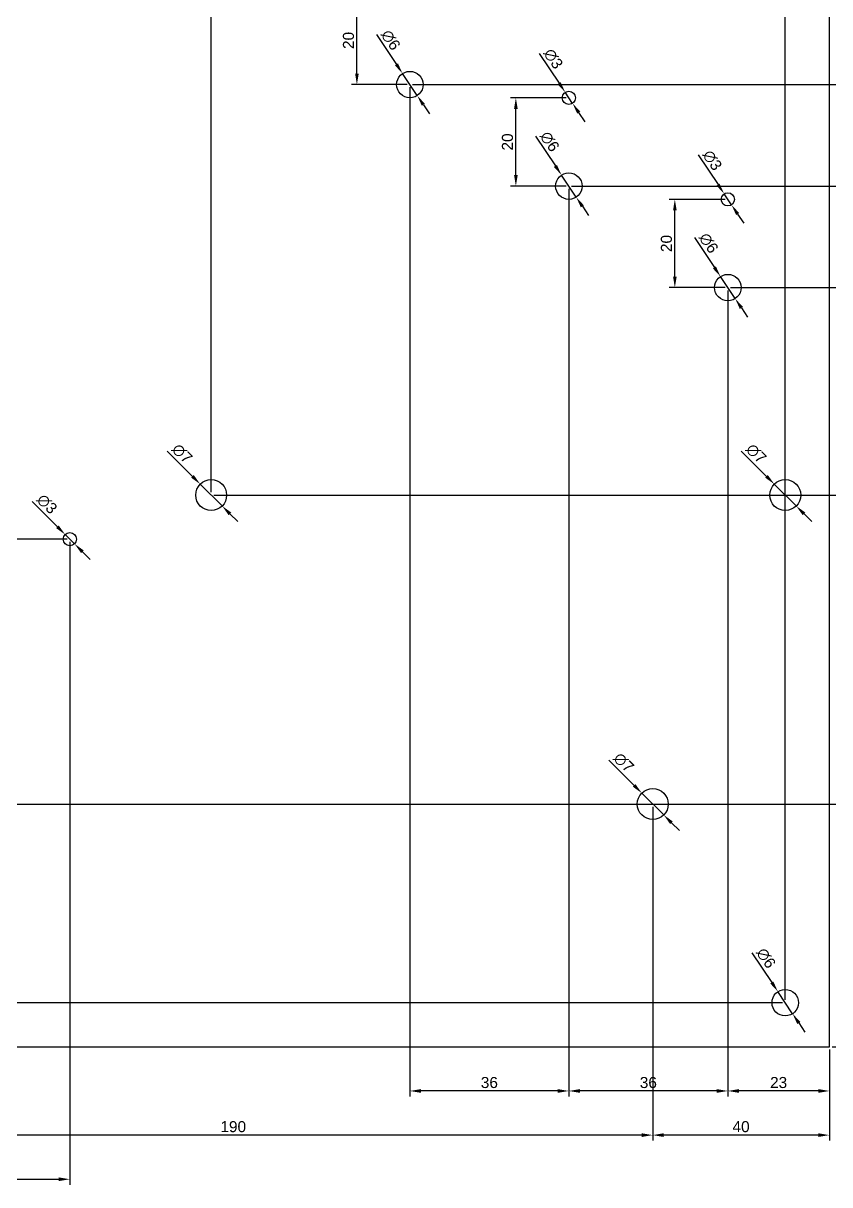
# Model space of a CAD drawing. Header units: millimetres. Extents: x 0 to 1565, y 0 to 836.
# Drawn here: x 360.6 to 543.2, y 144.8 to 407.9 of the extents above; entities that cross this region are included whole.
import ezdxf

# ---------------------------------------------------------------- set-up
doc = ezdxf.new("R2010")
doc.units = ezdxf.units.MM
doc.layers.add('Dimension', color=20, linetype='Continuous')
doc.layers.add('Dimension2', color=62, linetype='Continuous')
doc.styles.get("Standard").update_dxf_attribs({"font": 'arial.ttf'})
doc.dimstyles.new('ISO-25', dxfattribs={"dimtxt": 2.5, "dimasz": 2.5, "dimexe": 1.25, "dimexo": 0.625, "dimtad": 1, "dimtxsty": 'Standard', "dimcen": 2.5, "dimadec": 0, "dimazin": 0, "dimtfac": 1, "dimtmove": 0, "dimatfit": 3, "dimfxl": 1, "dimarcsym": 0})

# ---------------------------------------------------------------- blocks, each defined once
blk = doc.blocks.new('*D239')
at = {"layer": 'Dimension2', "color": 0, "lineweight": -2, "transparency": 16777216}
for p, q in [((525.57, 197.33), (530.07, 190.58)), ((534.79, 183.5), (531.46, 188.5)), ((536.18, 181.42), (537.56, 179.34))]:
    blk.add_line(p, q, dxfattribs=at)
at = {"layer": 'Dimension2', "color": 0, "transparency": 16777216}
for points in [[(530.42, 190.81), (529.73, 190.35), (531.46, 188.5)], [(536.52, 181.65), (535.83, 181.19), (534.79, 183.5)]]:
    blk.add_solid(points, dxfattribs=at)
at = {"layer": 'Dimension2', "color": 0, "transparency": 16777216, "insert": (528.77, 196.09), "char_height": 2.5, "attachment_point": 5, "rotation": 303.6901}
blk.add_mtext('∅6', dxfattribs=at)
blk = doc.blocks.new('*D247')
at = {"layer": 'Dimension2', "color": 0, "lineweight": -2, "transparency": 16777216}
for p, q in [((533.12, 186.63), (533.12, 657.25)), ((540.62, 656), (535.62, 656)), ((543.12, 646.63), (543.12, 657.25))]:
    blk.add_line(p, q, dxfattribs=at)
at = {"layer": 'Dimension2', "color": 0, "transparency": 16777216}
for points in [[(535.62, 656.42), (535.62, 655.58), (533.12, 656)], [(540.62, 656.42), (540.62, 655.58), (543.12, 656)]]:
    blk.add_solid(points, dxfattribs=at)
at = {"layer": 'Dimension2', "color": 0, "transparency": 16777216, "insert": (538.12, 657.9), "char_height": 2.5, "attachment_point": 5}
blk.add_mtext('10', dxfattribs=at)
blk = doc.blocks.new('*D171')
at = {"layer": 'Dimension2', "color": 0, "lineweight": -2, "transparency": 16777216}
for p, q in [((532.5, 186), (41.87, 186)), ((43.12, 183.5), (43.12, 178.5)), ((52.5, 176), (41.87, 176))]:
    blk.add_line(p, q, dxfattribs=at)
at = {"layer": 'Dimension2', "color": 0, "transparency": 16777216}
for points in [[(42.71, 183.5), (43.54, 183.5), (43.12, 186)], [(42.71, 178.5), (43.54, 178.5), (43.12, 176)]]:
    blk.add_solid(points, dxfattribs=at)
at = {"layer": 'Dimension2', "color": 0, "transparency": 16777216, "insert": (41.22, 181), "char_height": 2.5, "attachment_point": 5, "rotation": 90}
blk.add_mtext('10', dxfattribs=at)
blk = doc.blocks.new('*D258')
at = {"layer": 'Dimension2', "color": 0, "lineweight": -2, "transparency": 16777216}
for p, q in [((274.75, 231), (554.37, 231)), ((553.12, 178.5), (553.12, 228.5)), ((543.75, 176), (554.37, 176))]:
    blk.add_line(p, q, dxfattribs=at)
at = {"layer": 'Dimension2', "color": 0, "transparency": 16777216}
for points in [[(552.71, 228.5), (553.54, 228.5), (553.12, 231)], [(552.71, 178.5), (553.54, 178.5), (553.12, 176)]]:
    blk.add_solid(points, dxfattribs=at)
at = {"layer": 'Dimension2', "color": 0, "transparency": 16777216, "insert": (551.23, 203.5), "char_height": 2.5, "attachment_point": 5, "rotation": 90}
blk.add_mtext('55', dxfattribs=at)
blk = doc.blocks.new('*D182')
at = {"layer": 'Dimension2', "color": 0, "lineweight": -2, "transparency": 16777216}
for p, q in [((503.12, 230.38), (503.12, 154.75)), ((543.12, 175.38), (543.12, 154.75)), ((540.62, 156), (505.62, 156))]:
    blk.add_line(p, q, dxfattribs=at)
at = {"layer": 'Dimension2', "color": 0, "transparency": 16777216}
for points in [[(505.62, 156.42), (505.62, 155.58), (503.12, 156)], [(540.62, 156.42), (540.62, 155.58), (543.12, 156)]]:
    blk.add_solid(points, dxfattribs=at)
at = {"layer": 'Dimension2', "color": 0, "transparency": 16777216, "insert": (523.12, 157.9), "char_height": 2.5, "attachment_point": 5}
blk.add_mtext('40', dxfattribs=at)
blk = doc.blocks.new('*D183')
at = {"layer": 'Dimension2', "color": 0, "lineweight": -2, "transparency": 16777216}
for p, q in [((313.12, 230.38), (313.12, 154.75)), ((503.12, 175.38), (503.12, 154.75)), ((500.62, 156), (315.62, 156))]:
    blk.add_line(p, q, dxfattribs=at)
at = {"layer": 'Dimension2', "color": 0, "transparency": 16777216}
for points in [[(315.62, 156.42), (315.62, 155.58), (313.12, 156)], [(500.62, 156.42), (500.62, 155.58), (503.12, 156)]]:
    blk.add_solid(points, dxfattribs=at)
at = {"layer": 'Dimension2', "color": 0, "transparency": 16777216, "insert": (408.12, 157.9), "char_height": 2.5, "attachment_point": 5}
blk.add_mtext('190', dxfattribs=at)
blk = doc.blocks.new('*D259')
at = {"layer": 'Dimension2', "color": 0, "lineweight": -2, "transparency": 16777216}
for p, q in [((493.15, 240.98), (498.88, 235.24)), ((505.6, 228.53), (500.65, 233.47)), ((507.37, 226.76), (509.14, 224.99))]:
    blk.add_line(p, q, dxfattribs=at)
at = {"layer": 'Dimension2', "color": 0, "transparency": 16777216}
for points in [[(499.18, 235.54), (498.59, 234.95), (500.65, 233.47)], [(507.66, 227.05), (507.07, 226.46), (505.6, 228.53)]]:
    blk.add_solid(points, dxfattribs=at)
at = {"layer": 'Dimension2', "color": 0, "transparency": 16777216, "insert": (496.53, 240.39), "char_height": 2.5, "attachment_point": 5, "rotation": 315}
blk.add_mtext('∅7', dxfattribs=at)
blk = doc.blocks.new('*D184')
at = {"layer": 'Dimension2', "color": 0, "lineweight": -2, "transparency": 16777216}
for p, q in [((370.5, 291), (11.88, 291)), ((13.13, 178.5), (13.13, 288.5)), ((52.5, 176), (11.88, 176))]:
    blk.add_line(p, q, dxfattribs=at)
at = {"layer": 'Dimension2', "color": 0, "transparency": 16777216}
for points in [[(12.71, 288.5), (13.54, 288.5), (13.13, 291)], [(12.71, 178.5), (13.54, 178.5), (13.13, 176)]]:
    blk.add_solid(points, dxfattribs=at)
at = {"layer": 'Dimension2', "color": 0, "transparency": 16777216, "insert": (11.22, 233.5), "char_height": 2.5, "attachment_point": 5, "rotation": 90}
blk.add_mtext('115', dxfattribs=at)
blk = doc.blocks.new('*D187')
at = {"layer": 'Dimension2', "color": 0, "lineweight": -2, "transparency": 16777216}
for p, q in [((371.12, 290.38), (371.12, 144.75)), ((271.12, 175.38), (271.12, 144.75)), ((273.62, 146), (368.62, 146))]:
    blk.add_line(p, q, dxfattribs=at)
at = {"layer": 'Dimension2', "color": 0, "transparency": 16777216}
for points in [[(273.62, 146.42), (273.62, 145.58), (271.12, 146)], [(368.62, 146.42), (368.62, 145.58), (371.12, 146)]]:
    blk.add_solid(points, dxfattribs=at)
at = {"layer": 'Dimension2', "color": 0, "transparency": 16777216, "insert": (321.12, 147.9), "char_height": 2.5, "attachment_point": 5}
blk.add_mtext('100', dxfattribs=at)
blk = doc.blocks.new('*D261')
at = {"layer": 'Dimension2', "color": 0, "lineweight": -2, "transparency": 16777216}
for p, q in [((362.56, 299.56), (368.3, 293.83)), ((372.19, 289.94), (370.06, 292.06)), ((373.95, 288.17), (375.72, 286.4))]:
    blk.add_line(p, q, dxfattribs=at)
at = {"layer": 'Dimension2', "color": 0, "transparency": 16777216}
for points in [[(368.59, 294.12), (368, 293.53), (370.06, 292.06)], [(374.25, 288.47), (373.66, 287.88), (372.19, 289.94)]]:
    blk.add_solid(points, dxfattribs=at)
at = {"layer": 'Dimension2', "color": 0, "transparency": 16777216, "insert": (365.94, 298.97), "char_height": 2.5, "attachment_point": 5, "rotation": 315}
blk.add_mtext('∅3', dxfattribs=at)
blk = doc.blocks.new('*D213')
at = {"layer": 'Dimension2', "color": 0, "lineweight": -2, "transparency": 16777216}
for p, q in [((403.12, 301.63), (403.12, 657.25)), ((530.62, 656), (405.62, 656)), ((533.12, 646.63), (533.12, 657.25))]:
    blk.add_line(p, q, dxfattribs=at)
at = {"layer": 'Dimension2', "color": 0, "transparency": 16777216}
for points in [[(405.62, 656.42), (405.62, 655.58), (403.12, 656)], [(530.62, 656.42), (530.62, 655.58), (533.12, 656)]]:
    blk.add_solid(points, dxfattribs=at)
at = {"layer": 'Dimension2', "color": 0, "transparency": 16777216, "insert": (468.12, 657.9), "char_height": 2.5, "attachment_point": 5}
blk.add_mtext('130', dxfattribs=at)
blk = doc.blocks.new('*D215')
at = {"layer": 'Dimension2', "color": 0, "lineweight": -2, "transparency": 16777216}
for p, q in [((403.75, 301), (564.38, 301)), ((563.13, 178.5), (563.13, 298.5)), ((543.75, 176), (564.38, 176))]:
    blk.add_line(p, q, dxfattribs=at)
at = {"layer": 'Dimension2', "color": 0, "transparency": 16777216}
for points in [[(562.71, 298.5), (563.54, 298.5), (563.13, 301)], [(562.71, 178.5), (563.54, 178.5), (563.13, 176)]]:
    blk.add_solid(points, dxfattribs=at)
at = {"layer": 'Dimension2', "color": 0, "transparency": 16777216, "insert": (561.22, 238.5), "char_height": 2.5, "attachment_point": 5, "rotation": 90}
blk.add_mtext('125', dxfattribs=at)
blk = doc.blocks.new('*D284')
at = {"layer": 'Dimension2', "color": 0, "lineweight": -2, "transparency": 16777216}
for p, q in [((523.15, 310.98), (528.88, 305.24)), ((535.6, 298.53), (530.65, 303.47)), ((537.37, 296.76), (539.14, 294.99))]:
    blk.add_line(p, q, dxfattribs=at)
at = {"layer": 'Dimension2', "color": 0, "transparency": 16777216}
for points in [[(529.18, 305.54), (528.59, 304.95), (530.65, 303.47)], [(537.66, 297.05), (537.07, 296.46), (535.6, 298.53)]]:
    blk.add_solid(points, dxfattribs=at)
at = {"layer": 'Dimension2', "color": 0, "transparency": 16777216, "insert": (526.53, 310.39), "char_height": 2.5, "attachment_point": 5, "rotation": 315}
blk.add_mtext('∅7', dxfattribs=at)
blk = doc.blocks.new('*D285')
at = {"layer": 'Dimension2', "color": 0, "lineweight": -2, "transparency": 16777216}
for p, q in [((393.15, 310.98), (398.88, 305.24)), ((405.6, 298.53), (400.65, 303.47)), ((407.37, 296.76), (409.14, 294.99))]:
    blk.add_line(p, q, dxfattribs=at)
at = {"layer": 'Dimension2', "color": 0, "transparency": 16777216}
for points in [[(399.18, 305.54), (398.59, 304.95), (400.65, 303.47)], [(407.66, 297.05), (407.07, 296.46), (405.6, 298.53)]]:
    blk.add_solid(points, dxfattribs=at)
at = {"layer": 'Dimension2', "color": 0, "transparency": 16777216, "insert": (396.53, 310.39), "char_height": 2.5, "attachment_point": 5, "rotation": 315}
blk.add_mtext('∅7', dxfattribs=at)
blk = doc.blocks.new('*D216')
at = {"layer": 'Dimension2', "color": 0, "lineweight": -2, "transparency": 16777216}
for p, q in [((520.75, 348), (574.38, 348)), ((573.13, 178.5), (573.13, 345.5)), ((543.75, 176), (574.38, 176))]:
    blk.add_line(p, q, dxfattribs=at)
at = {"layer": 'Dimension2', "color": 0, "transparency": 16777216}
for points in [[(572.71, 345.5), (573.54, 345.5), (573.13, 348)], [(572.71, 178.5), (573.54, 178.5), (573.13, 176)]]:
    blk.add_solid(points, dxfattribs=at)
at = {"layer": 'Dimension2', "color": 0, "transparency": 16777216, "insert": (571.24, 262), "char_height": 2.5, "attachment_point": 5, "rotation": 90}
blk.add_mtext('172', dxfattribs=at)
blk = doc.blocks.new('*D217')
at = {"layer": 'Dimension2', "color": 0, "lineweight": -2, "transparency": 16777216}
for p, q in [((484.75, 371), (574.38, 371)), ((573.13, 350.5), (573.13, 368.5)), ((543.75, 348), (574.38, 348))]:
    blk.add_line(p, q, dxfattribs=at)
at = {"layer": 'Dimension2', "color": 0, "transparency": 16777216}
for points in [[(572.71, 368.5), (573.54, 368.5), (573.13, 371)], [(572.71, 350.5), (573.54, 350.5), (573.13, 348)]]:
    blk.add_solid(points, dxfattribs=at)
at = {"layer": 'Dimension2', "color": 0, "transparency": 16777216, "insert": (571.22, 359.5), "char_height": 2.5, "attachment_point": 5, "rotation": 90}
blk.add_mtext('23', dxfattribs=at)
blk = doc.blocks.new('*D218')
at = {"layer": 'Dimension2', "color": 0, "lineweight": -2, "transparency": 16777216}
for p, q in [((448.75, 394), (574.38, 394)), ((573.13, 373.5), (573.13, 391.5)), ((543.75, 371), (574.38, 371))]:
    blk.add_line(p, q, dxfattribs=at)
at = {"layer": 'Dimension2', "color": 0, "transparency": 16777216}
for points in [[(572.71, 391.5), (573.54, 391.5), (573.13, 394)], [(572.71, 373.5), (573.54, 373.5), (573.13, 371)]]:
    blk.add_solid(points, dxfattribs=at)
at = {"layer": 'Dimension2', "color": 0, "transparency": 16777216, "insert": (571.22, 382.5), "char_height": 2.5, "attachment_point": 5, "rotation": 90}
blk.add_mtext('23', dxfattribs=at)
blk = doc.blocks.new('*D219')
at = {"layer": 'Dimension2', "color": 0, "lineweight": -2, "transparency": 16777216}
for p, q in [((520.12, 347.38), (520.12, 164.75)), ((543.12, 175.38), (543.12, 164.75)), ((540.62, 166), (522.62, 166))]:
    blk.add_line(p, q, dxfattribs=at)
at = {"layer": 'Dimension2', "color": 0, "transparency": 16777216}
for points in [[(522.62, 166.42), (522.62, 165.58), (520.12, 166)], [(540.62, 166.42), (540.62, 165.58), (543.12, 166)]]:
    blk.add_solid(points, dxfattribs=at)
at = {"layer": 'Dimension2', "color": 0, "transparency": 16777216, "insert": (531.62, 167.9), "char_height": 2.5, "attachment_point": 5}
blk.add_mtext('23', dxfattribs=at)
blk = doc.blocks.new('*D220')
at = {"layer": 'Dimension2', "color": 0, "lineweight": -2, "transparency": 16777216}
for p, q in [((484.12, 370.38), (484.12, 164.75)), ((520.12, 175.38), (520.12, 164.75)), ((517.62, 166), (486.62, 166))]:
    blk.add_line(p, q, dxfattribs=at)
at = {"layer": 'Dimension2', "color": 0, "transparency": 16777216}
for points in [[(486.62, 166.42), (486.62, 165.58), (484.12, 166)], [(517.62, 166.42), (517.62, 165.58), (520.12, 166)]]:
    blk.add_solid(points, dxfattribs=at)
at = {"layer": 'Dimension2', "color": 0, "transparency": 16777216, "insert": (502.12, 167.9), "char_height": 2.5, "attachment_point": 5}
blk.add_mtext('36', dxfattribs=at)
blk = doc.blocks.new('*D221')
at = {"layer": 'Dimension2', "color": 0, "lineweight": -2, "transparency": 16777216}
for p, q in [((448.12, 393.38), (448.12, 164.75)), ((484.12, 175.38), (484.12, 164.75)), ((481.62, 166), (450.62, 166))]:
    blk.add_line(p, q, dxfattribs=at)
at = {"layer": 'Dimension2', "color": 0, "transparency": 16777216}
for points in [[(450.62, 166.42), (450.62, 165.58), (448.12, 166)], [(481.62, 166.42), (481.62, 165.58), (484.12, 166)]]:
    blk.add_solid(points, dxfattribs=at)
at = {"layer": 'Dimension2', "color": 0, "transparency": 16777216, "insert": (466.12, 167.9), "char_height": 2.5, "attachment_point": 5}
blk.add_mtext('36', dxfattribs=at)
blk = doc.blocks.new('*D222')
at = {"layer": 'Dimension2', "color": 0, "lineweight": -2, "transparency": 16777216}
for p, q in [((512.57, 359.33), (517.07, 352.58)), ((521.79, 345.5), (518.46, 350.5)), ((523.18, 343.42), (524.56, 341.34))]:
    blk.add_line(p, q, dxfattribs=at)
at = {"layer": 'Dimension2', "color": 0, "transparency": 16777216}
for points in [[(517.42, 352.81), (516.73, 352.35), (518.46, 350.5)], [(523.52, 343.65), (522.83, 343.19), (521.79, 345.5)]]:
    blk.add_solid(points, dxfattribs=at)
at = {"layer": 'Dimension2', "color": 0, "transparency": 16777216, "insert": (515.77, 358.09), "char_height": 2.5, "attachment_point": 5, "rotation": 303.6901}
blk.add_mtext('∅6', dxfattribs=at)
blk = doc.blocks.new('*D223')
at = {"layer": 'Dimension2', "color": 0, "lineweight": -2, "transparency": 16777216}
for p, q in [((476.57, 382.33), (481.07, 375.58)), ((485.79, 368.5), (482.46, 373.5)), ((487.18, 366.42), (488.56, 364.34))]:
    blk.add_line(p, q, dxfattribs=at)
at = {"layer": 'Dimension2', "color": 0, "transparency": 16777216}
for points in [[(481.42, 375.81), (480.73, 375.35), (482.46, 373.5)], [(487.52, 366.65), (486.83, 366.19), (485.79, 368.5)]]:
    blk.add_solid(points, dxfattribs=at)
at = {"layer": 'Dimension2', "color": 0, "transparency": 16777216, "insert": (479.77, 381.09), "char_height": 2.5, "attachment_point": 5, "rotation": 303.6901}
blk.add_mtext('∅6', dxfattribs=at)
blk = doc.blocks.new('*D224')
at = {"layer": 'Dimension2', "color": 0, "lineweight": -2, "transparency": 16777216}
for p, q in [((440.57, 405.33), (445.07, 398.58)), ((449.79, 391.5), (446.46, 396.5)), ((451.18, 389.42), (452.56, 387.34))]:
    blk.add_line(p, q, dxfattribs=at)
at = {"layer": 'Dimension2', "color": 0, "transparency": 16777216}
for points in [[(445.42, 398.81), (444.73, 398.35), (446.46, 396.5)], [(451.52, 389.65), (450.83, 389.19), (449.79, 391.5)]]:
    blk.add_solid(points, dxfattribs=at)
at = {"layer": 'Dimension2', "color": 0, "transparency": 16777216, "insert": (443.77, 404.09), "char_height": 2.5, "attachment_point": 5, "rotation": 303.6901}
blk.add_mtext('∅6', dxfattribs=at)
blk = doc.blocks.new('*D225')
at = {"layer": 'Dimension2', "color": 0, "lineweight": -2, "transparency": 16777216}
for p, q in [((519.5, 368), (506.87, 368)), ((508.12, 350.5), (508.12, 365.5)), ((519.5, 348), (506.87, 348))]:
    blk.add_line(p, q, dxfattribs=at)
at = {"layer": 'Dimension2', "color": 0, "transparency": 16777216}
for points in [[(507.71, 365.5), (508.54, 365.5), (508.12, 368)], [(507.71, 350.5), (508.54, 350.5), (508.12, 348)]]:
    blk.add_solid(points, dxfattribs=at)
at = {"layer": 'Dimension2', "color": 0, "transparency": 16777216, "insert": (506.22, 358), "char_height": 2.5, "attachment_point": 5, "rotation": 90}
blk.add_mtext('20', dxfattribs=at)
blk = doc.blocks.new('*D288')
at = {"layer": 'Dimension2', "color": 0, "lineweight": -2, "transparency": 16777216}
for p, q in [((513.41, 378.08), (517.91, 371.33)), ((520.96, 366.75), (519.29, 369.25)), ((522.34, 364.67), (523.73, 362.59))]:
    blk.add_line(p, q, dxfattribs=at)
at = {"layer": 'Dimension2', "color": 0, "transparency": 16777216}
for points in [[(518.25, 371.56), (517.56, 371.1), (519.29, 369.25)], [(522.69, 364.9), (522, 364.44), (520.96, 366.75)]]:
    blk.add_solid(points, dxfattribs=at)
at = {"layer": 'Dimension2', "color": 0, "transparency": 16777216, "insert": (516.6, 376.84), "char_height": 2.5, "attachment_point": 5, "rotation": 303.6901}
blk.add_mtext('∅3', dxfattribs=at)
blk = doc.blocks.new('*D226')
at = {"layer": 'Dimension2', "color": 0, "lineweight": -2, "transparency": 16777216}
for p, q in [((483.5, 391), (470.87, 391)), ((472.12, 373.5), (472.12, 388.5)), ((483.5, 371), (470.87, 371))]:
    blk.add_line(p, q, dxfattribs=at)
at = {"layer": 'Dimension2', "color": 0, "transparency": 16777216}
for points in [[(471.71, 388.5), (472.54, 388.5), (472.12, 391)], [(471.71, 373.5), (472.54, 373.5), (472.12, 371)]]:
    blk.add_solid(points, dxfattribs=at)
at = {"layer": 'Dimension2', "color": 0, "transparency": 16777216, "insert": (470.22, 381), "char_height": 2.5, "attachment_point": 5, "rotation": 90}
blk.add_mtext('20', dxfattribs=at)
blk = doc.blocks.new('*D289')
at = {"layer": 'Dimension2', "color": 0, "lineweight": -2, "transparency": 16777216}
for p, q in [((477.41, 401.08), (481.91, 394.33)), ((484.96, 389.75), (483.29, 392.25)), ((486.34, 387.67), (487.73, 385.59))]:
    blk.add_line(p, q, dxfattribs=at)
at = {"layer": 'Dimension2', "color": 0, "transparency": 16777216}
for points in [[(482.25, 394.56), (481.56, 394.1), (483.29, 392.25)], [(486.69, 387.9), (486, 387.44), (484.96, 389.75)]]:
    blk.add_solid(points, dxfattribs=at)
at = {"layer": 'Dimension2', "color": 0, "transparency": 16777216, "insert": (480.6, 399.84), "char_height": 2.5, "attachment_point": 5, "rotation": 303.6901}
blk.add_mtext('∅3', dxfattribs=at)
blk = doc.blocks.new('*D227')
at = {"layer": 'Dimension2', "color": 0, "lineweight": -2, "transparency": 16777216}
for p, q in [((447.5, 414), (434.87, 414)), ((436.12, 396.5), (436.12, 411.5)), ((447.5, 394), (434.87, 394))]:
    blk.add_line(p, q, dxfattribs=at)
at = {"layer": 'Dimension2', "color": 0, "transparency": 16777216}
for points in [[(435.71, 411.5), (436.54, 411.5), (436.12, 414)], [(435.71, 396.5), (436.54, 396.5), (436.12, 394)]]:
    blk.add_solid(points, dxfattribs=at)
at = {"layer": 'Dimension2', "color": 0, "transparency": 16777216, "insert": (434.22, 404), "char_height": 2.5, "attachment_point": 5, "rotation": 90}
blk.add_mtext('20', dxfattribs=at)

msp = doc.modelspace()

# ---------------------------------------------------------------- linework, layer by layer
at = {"layer": 'Dimension'}
msp.add_lwpolyline([(543.125, 646), (53.125, 646), (53.125, 176), (543.125, 176)], close=True, dxfattribs=at)
for centre, radius in [((448.125, 394), 3), ((484.125, 391), 1.5), ((484.125, 371), 3), ((520.125, 368), 1.5), ((520.125, 348), 3), ((403.125, 301), 3.5), ((533.125, 301), 3.5), ((371.125, 291), 1.5), ((503.125, 231), 3.5), ((533.125, 186), 3)]:
    msp.add_circle(centre, radius, dxfattribs=at)

# ---------------------------------------------------------------- dimensions: what is measured, and where the dimension line sits
at = {"layer": 'Dimension2'}
for base, p1, p2, angle, picture, middle in [((403.125, 656), (533.125, 646), (403.125, 301), 180, '*D213', (468.125, 657.902)), ((533.125, 656), (543.125, 646), (533.125, 186), 180, '*D247', (538.125, 657.901)), ((436.125, 414), (448.125, 394), (448.125, 414), 90, '*D227', (434.224, 404)), ((573.125, 394), (543.125, 371), (448.125, 394), 90, '*D218', (571.223, 382.5)), ((448.125, 166), (484.125, 176), (448.125, 394), 180, '*D221', (466.125, 167.902)), ((472.125, 391), (484.125, 371), (484.125, 391), 90, '*D226', (470.224, 381)), ((573.125, 371), (543.125, 348), (484.125, 371), 90, '*D217', (571.223, 359.5)), ((484.125, 166), (520.125, 176), (484.125, 371), 180, '*D220', (502.125, 167.902)), ((508.125, 368), (520.125, 348), (520.125, 368), 90, '*D225', (506.224, 358)), ((573.125, 348), (543.125, 176), (520.125, 348), 90, '*D216', (571.245, 262)), ((520.125, 166), (543.125, 176), (520.125, 348), 180, '*D219', (531.625, 167.902)), ((563.125, 301), (543.125, 176), (403.125, 301), 90, '*D215', (561.224, 238.5)), ((13.125, 291), (53.125, 176), (371.125, 291), 90, '*D184', (11.224, 233.5)), ((371.125, 146), (271.125, 176), (371.125, 291), 180, '*D187', (321.125, 147.901)), ((553.125, 231), (543.125, 176), (274.125, 231), 90, '*D258', (551.229, 203.5)), ((313.125, 156), (503.125, 176), (313.125, 231), 180, '*D183', (408.125, 157.901)), ((503.125, 156), (543.125, 176), (503.125, 231), 180, '*D182', (523.125, 157.901)), ((43.125, 176), (533.125, 186), (53.125, 176), 90, '*D171', (41.224, 181))]:
    dim = msp.add_linear_dim(base=base, p1=p1, p2=p2, angle=angle, dimstyle='ISO-25', dxfattribs=at)
    dim.commit()
    dim.dimension.update_dxf_attribs({"geometry": picture, "text_midpoint": middle})
for p1, p2, picture, middle in [((449.789, 391.504), (446.461, 396.496), '*D224', (442.125, 403)), ((485.789, 368.504), (482.461, 373.496), '*D223', (478.125, 380)), ((521.789, 345.504), (518.461, 350.496), '*D222', (514.125, 357)), ((534.789, 183.504), (531.461, 188.496), '*D239', (527.125, 195))]:
    dim = msp.add_diameter_dim_2p(p1=p1, p2=p2, dimstyle='ISO-25', dxfattribs=at)
    dim.commit()
    dim.dimension.update_dxf_attribs({"geometry": picture, "text_midpoint": middle, "dimtype": 163})
for p1, p2, picture, middle in [((484.957, 389.752), (483.293, 392.248), '*D289', (480.604, 399.835)), ((520.957, 366.752), (519.293, 369.248), '*D288', (516.604, 376.835)), ((405.6, 298.525), (400.65, 303.475), '*D285', (396.526, 310.387)), ((535.6, 298.525), (530.65, 303.475), '*D284', (526.526, 310.387)), ((372.186, 289.939), (370.064, 292.061), '*D261', (365.94, 298.973)), ((505.6, 228.525), (500.65, 233.475), '*D259', (496.526, 240.387))]:
    dim = msp.add_diameter_dim_2p(p1=p1, p2=p2, dimstyle='ISO-25', dxfattribs=at)
    dim.commit()
    dim.dimension.update_dxf_attribs({"geometry": picture, "text_midpoint": middle})

doc.saveas('drawing.dxf')
